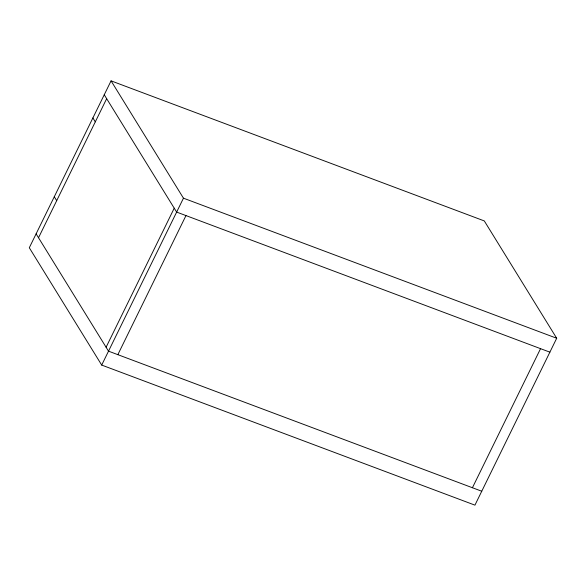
<?xml version="1.0" encoding="UTF-8"?>
<svg xmlns="http://www.w3.org/2000/svg" width="586" height="586" viewBox="0 0 586 586"><rect width="100%" height="100%" fill="white"/><g stroke="black" fill="none" stroke-linecap="round" stroke-linejoin="round"><path stroke-width="0.88" d="M111.062 80.853L29.3 247.746L101.7 365.071L474.938 505.147L556.7 338.254L484.3 220.929L111.062 80.853L183.455 198.178L556.7 338.254M38.53 237.748L106.659 98.675M106.095 347.249L174.232 208.177M101.7 365.071L183.455 198.178M117.845 354.662L185.974 215.589M472.426 487.735L540.556 348.663M549.888 352.164L176.642 212.081L104.249 94.764M481.751 491.236L108.513 351.161L36.112 233.836M92.888 117.94L95.306 121.851M54.286 196.75L56.696 200.661"/></g></svg>
